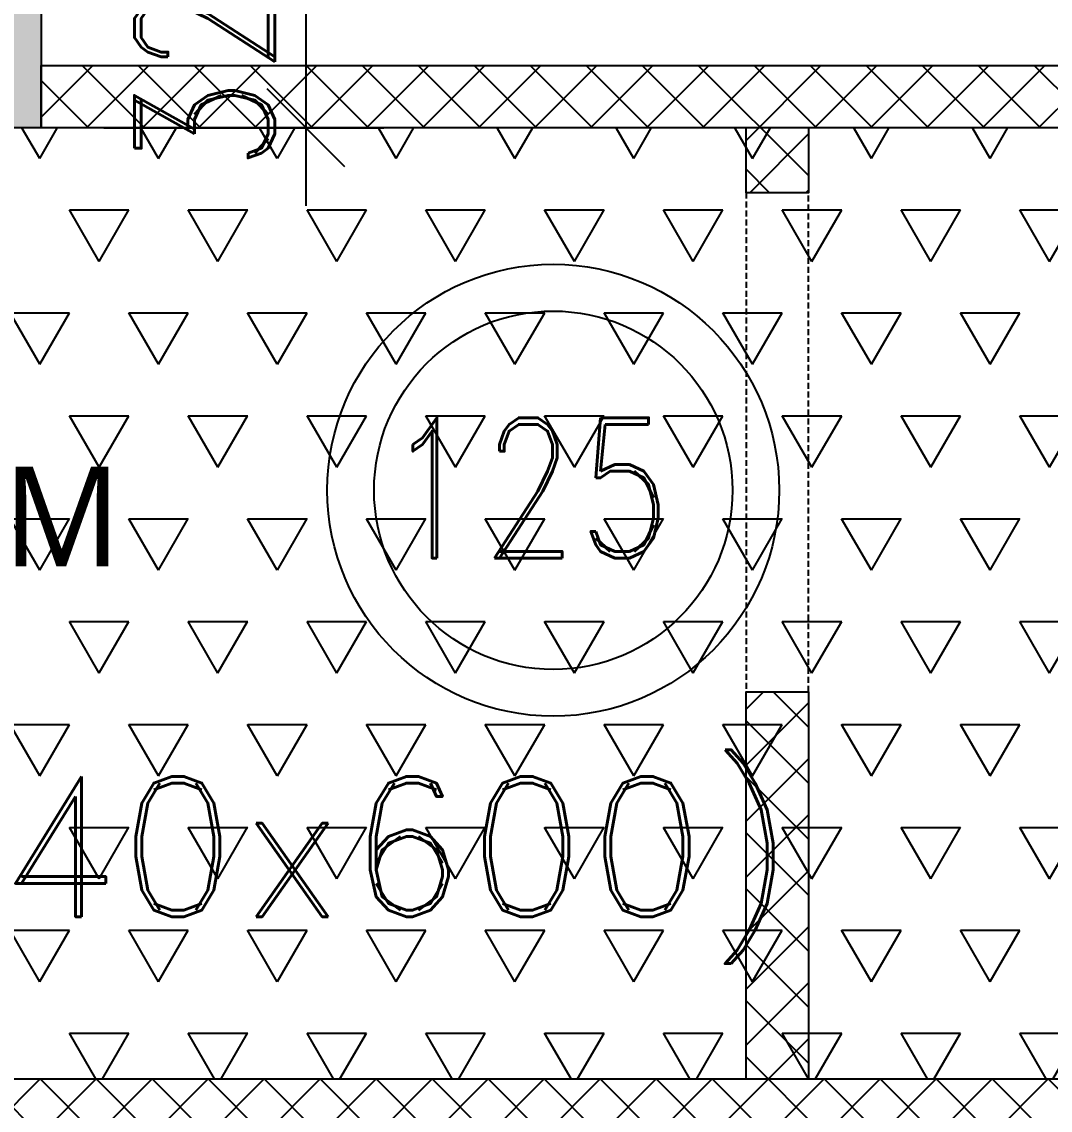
# Model space of a CAD drawing. Header units: millimetres. Extents: x 2061841 to 105821645, y -77612 to 48520811.
# Drawn here: x 105525964 to 105527614, y 48446526 to 48448272 of the extents above; entities that cross this region are included whole.
import ezdxf

# ---------------------------------------------------------------- set-up
doc = ezdxf.new("R2010")
doc.units = ezdxf.units.MM
doc.header["$LTSCALE"] = 10
doc.header["$MEASUREMENT"] = 0
doc.linetypes.add('HIDDEN2', pattern=[4.7625, 3.175, -1.5875])
for name, color, linetype in [('A-ANNO-LABL', 140, 'Continuous'), ('A-ELEV-HIDN', 54, 'HIDDEN2'), ('A-WALL', 3, 'Continuous'), ('A-WALL-PATT', 54, 'Continuous'), ('AS-COLS', 2, 'Continuous'), ('S-BEAM', 4, 'Continuous'), ('S-BEAMNO.', 4, 'Continuous'), ('S-OPENING', 6, 'Continuous'), ('S-slab thk.', 2, 'Continuous'), ('S-Sunk', 8, 'Continuous')]:
    doc.layers.add(name, color=color, linetype=linetype)
doc.layers.add('S-STRCOL HATCH', color=33, linetype='Continuous', lineweight=9)
doc.styles.add('200', font='romand.shx', dxfattribs={"width": 0.8, "height": 225})
doc.styles.add('Lucida SU', font='l_10646.ttf')
doc.styles.add('RD', font='romand.shx', dxfattribs={"width": 0.9, "height": 225})
doc.dimstyles.new('GR1', dxfattribs={"dimtxt": 225, "dimasz": 125, "dimexe": 125, "dimexo": 100, "dimgap": 50, "dimtad": 1, "dimdec": 0, "dimzin": 3, "dimdsep": 46, "dimtxsty": '200', "dimblk1": 'OBLIQUE', "dimblk2": 'OBLIQUE', "dimsah": 1, "dimcen": 0.0625, "dimdle": 125, "dimclrd": 3, "dimclre": 3, "dimclrt": 2, "dimadec": 0, "dimazin": 0, "dimtfac": 1, "dimtdec": 0, "dimtix": 1, "dimtmove": 0, "dimatfit": 3, "dimfxl": 1, "dimtolj": 1, "dimtzin": 0, "dimarcsym": 0})

# ---------------------------------------------------------------- blocks, each defined once
blk = doc.blocks.new('_Oblique')
at = {"color": 0, "linetype": 'ByBlock', "lineweight": -2}
blk.add_line((-0.5, -0.5), (0.5, 0.5), dxfattribs=at)
blk = doc.blocks.new('*D857')
at = {"layer": 'AS-COLS', "color": 3, "lineweight": -2, "transparency": 16777216}
for p, q in [((102763419.9, 48546436.3), (102763419.9, 48546561.3)), ((102763095.5, 48546436.3), (102763544.9, 48546436.3)), ((102763419.9, 48546436.3), (102763419.9, 48546116.3)), ((102763095.5, 48546116.3), (102763544.9, 48546116.3)), ((102763419.9, 48546116.3), (102763419.9, 48545991.3))]:
    blk.add_line(p, q, dxfattribs=at)
at = {"layer": 'Defpoints', "color": 0, "transparency": 16777216}
for p in [(102762995.5, 48546436.3), (102762995.5, 48546116.3), (102763419.9, 48546116.3)]:
    blk.add_point(p, dxfattribs=at)
at = {"layer": 'AS-COLS', "color": 3, "lineweight": -2, "transparency": 16777216, "xscale": 125, "yscale": 125, "zscale": 125}
for p, rotation in [((102763419.9, 48546436.3), 270), ((102763419.9, 48546116.3), 90)]:
    blk.add_blockref('_Oblique', p, dxfattribs=dict(at, rotation=rotation))
at = {"layer": 'AS-COLS', "color": 2, "transparency": 16777216, "insert": (102763257.4, 48546276.3), "char_height": 225, "attachment_point": 5, "rotation": 90, "style": '200'}
blk.add_mtext('\\A1;320', dxfattribs=at)
blk = doc.blocks.new('TOWER-A TYPICAL FLOOR FRAMING PLAN N')
at = {"layer": 'A-WALL-PATT'}
h = blk.add_hatch(dxfattribs=at)
h.set_pattern_fill('ANSI37', color=8, scale=20, angle=90)
h.set_pattern_definition([(135, (101702366.684, 48122568.903), (-44.9012806, -44.9012806), []), (225, (101702366.684, 48122568.903), (44.9012806, -44.9012806), [])])
h.paths.add_polyline_path([(102762995.5, 48546216.3), (102765426.1, 48546216.3), (102765426.1, 48546116.3), (102764225.5, 48546116.3), (102764225.5, 48546012.2), (102764125.5, 48546012.2), (102764125.5, 48546116.3), (102762995.5, 48546116.3), (102762995.5, 48546216.3)])
h = blk.add_hatch(dxfattribs=at)
h.set_pattern_fill('ANSI37', color=8, scale=20, angle=90)
h.set_pattern_definition([(135, (101708307.42, 48122568.903), (-44.9012806, -44.9012806), []), (225, (101708307.42, 48122568.903), (44.9012806, -44.9012806), [])])
h.paths.add_polyline_path([(102761475.5, 48546037.3), (102761675.5, 48546037.3), (102761675.5, 48546116.3), (102761475.5, 48546116.3)])
h.paths.add_polyline_path([(102762675.5, 48543687.2), (102762875.5, 48543687.2), (102762875.5, 48544491.3), (102765325.5, 48544491.3), (102765325.5, 48543738), (102765425.5, 48543738), (102765425.5, 48544491.3), (102765525.7, 48544491.3), (102765525.7, 48544591.3), (102765425.5, 48544591.3), (102765425.5, 48545191.3), (102765325.5, 48545191.3), (102765325.5, 48544591.3), (102764225.5, 48544591.3), (102764225.5, 48545212.2), (102764125.5, 48545212.2), (102764125.5, 48544591.3), (102761675.5, 48544591.3), (102761675.5, 48545311.5), (102761475.7, 48545311.5), (102761475.8, 48544391.3), (102762675.5, 48544391.3)])
h.paths.add_polyline_path([(102762875.5, 48543037.2), (102762675.5, 48543037.2), (102762675.5, 48542941.3), (102761476.1, 48542941.3), (102761476.6, 48539691.3), (102761676.6, 48539691.3), (102761676.1, 48542741.3), (102764200.6, 48542741.3), (102764200.6, 48542841.3), (102762875.5, 48542841.3)])
at = {"layer": 'S-STRCOL HATCH'}
h = blk.add_hatch(color=256, dxfattribs=at)
h.dxf.hatch_style = 1
h.paths.add_polyline_path([(102761475.5, 48546116.3), (102761475.5, 48546436.3), (102762995.5, 48546436.3), (102762995.5, 48546116.3)])
at = {"layer": 'S-Sunk'}
h = blk.add_hatch(dxfattribs=at)
h.set_pattern_fill('TRIANG', color=8, scale=20, style=0)
h.set_pattern_definition([(60, (100816.75, 0), (-95.24999982, 164.97783931), [95.25, -95.25]), (120, (100816.75, 0), (-190.49999982, 1e-07), [95.25, -95.25]), (0, (100769.12, 82.49), (95.25, 164.9778392), [95.25, -95.25])])
h.paths.add_polyline_path([(102761775.5, 48546115.5), (102765185.4, 48546115.5), (102765185.4, 48544591.3), (102761775.5, 48544591.3)])
at = {"layer": 'A-ELEV-HIDN', "ltscale": 0.3, "elevation": 0}
blk.add_lwpolyline([(102764225.5, 48546012.2), (102764125.5, 48546012.2), (102764125.5, 48545212.2), (102764225.5, 48545212.2)], close=True, dxfattribs=at)
at = {"layer": 'A-WALL', "color": 8, "elevation": 0}
blk.add_lwpolyline([(102762995.5, 48546216.3), (102765426.1, 48546216.3), (102765426.1, 48546116.3), (102764225.5, 48546116.3), (102764225.5, 48546012.2), (102764125.5, 48546012.2), (102764125.5, 48546116.3), (102762995.5, 48546116.3)], close=True, dxfattribs=at)
blk.add_lwpolyline([(102761675.5, 48545311.5), (102761675.5, 48544591.3), (102764125.5, 48544591.3), (102764125.5, 48545212.2), (102764225.5, 48545212.2), (102764225.5, 48544591.3), (102765325.5, 48544591.3), (102765325.5, 48545191.3), (102765425.5, 48545191.3), (102765425.5, 48544591.3), (102765525.7, 48544591.3), (102765525.7, 48544491.3), (102765425.5, 48544491.3), (102765425.5, 48543738), (102765325.5, 48543738), (102765325.5, 48544491.3), (102762875.5, 48544491.3), (102762875.5, 48543687.2)], dxfattribs=at)
at = {"layer": 'AS-COLS', "color": 1}
blk.add_lwpolyline([(102761475.5, 48546116.3), (102761475.5, 48546436.3), (102762995.5, 48546436.3), (102762995.5, 48546116.3)], close=True, dxfattribs=at)
at = {"layer": 'S-BEAM'}
for p, q in [((102765185.4, 48546116.3), (102762995.5, 48546116.3)), ((102761775.5, 48544591.3, 0), (102765185.4, 48544591.3, 0))]:
    blk.add_line(p, q, dxfattribs=at)
at = {"layer": 'S-slab thk.'}
for radius in [362.3, 287.3]:
    blk.add_circle((102763816.4, 48545535.1, 0), radius, dxfattribs=at)
at = {"layer": 'A-ANNO-LABL', "color": 252, "style": 'Lucida SU'}
blk.add_text('2.45Mx1.53M', height=160, dxfattribs=at).set_placement((102761807.7, 48545413, 0))
at = {"layer": 'S-BEAMNO.', "color": 2, "style": 'RD'}
blk.add_text('(240x600)', height=225, rotation=0.0003, dxfattribs=at).set_placement((102762597.3, 48544851.3, 0))
at = {"layer": 'S-slab thk.', "style": 'RD', "width": 0.8}
blk.add_text('125', height=225, rotation=0.0003, dxfattribs=at).set_placement((102763545, 48545426.3, 0))
at = {"layer": 'AS-COLS', "color": 6}
dim = blk.add_linear_dim(base=(102763419.9, 48546116.3), p1=(102762995.5, 48546436.3), p2=(102762995.5, 48546116.3), angle=90, dimstyle='GR1', dxfattribs=at)
dim.commit()
dim.dimension.update_dxf_attribs({"geometry": '*D857', "text_midpoint": (102763257.4, 48546276.3)})

msp = doc.modelspace()

# ---------------------------------------------------------------- block references
at = {"layer": 'S-OPENING'}
msp.add_blockref('TOWER-A TYPICAL FLOOR FRAMING PLAN N', (2763000.3, -98014.7), dxfattribs=at)

doc.saveas('drawing.dxf')
